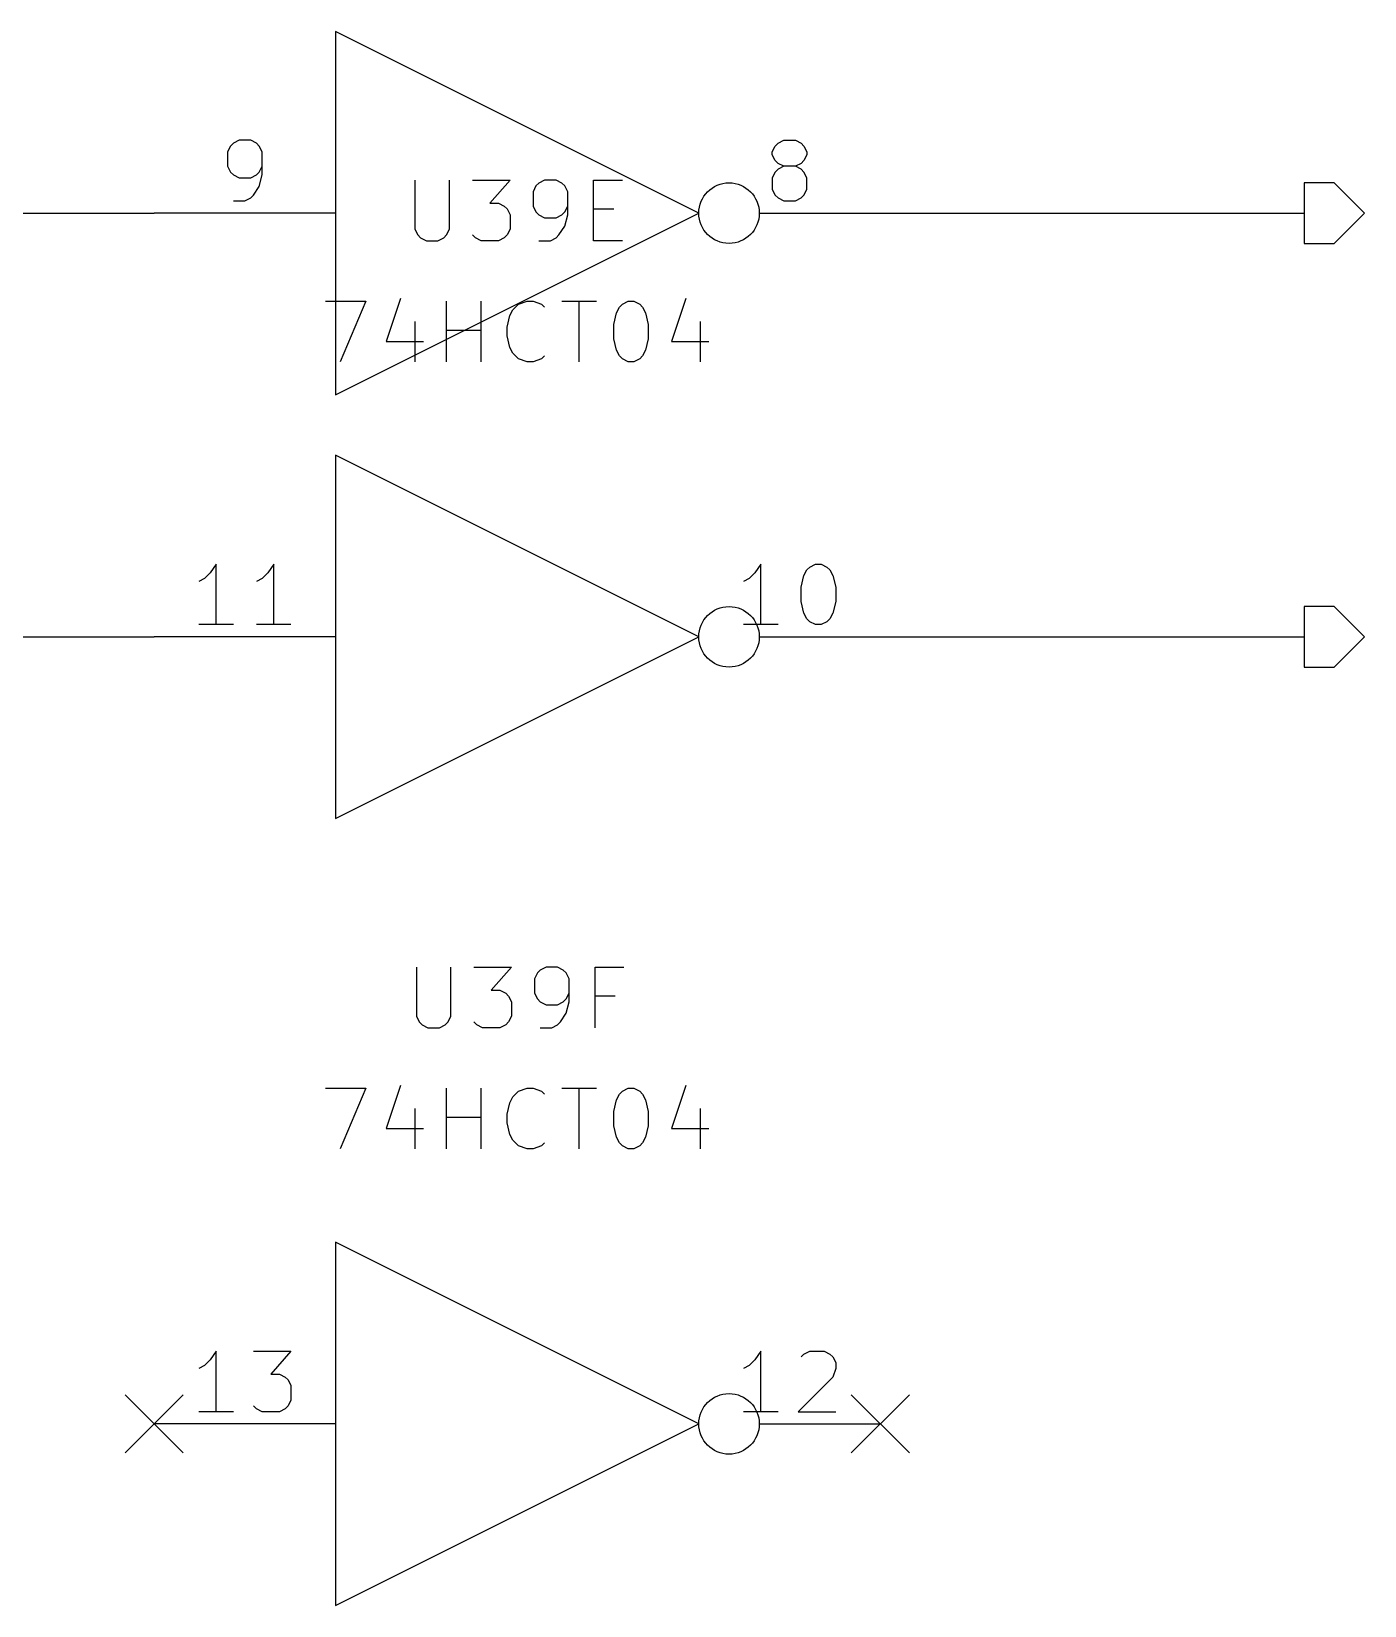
# Model space of a CAD drawing. Extents: x 0.4 to 16.1, y -11.3 to -0.4.
# Drawn here: x 12.849 to 13.95, y -7.5 to -6.2 of the extents above; entities that cross this region are included whole.
import ezdxf

# ---------------------------------------------------------------- set-up
doc = ezdxf.new("R2010")
doc.units = 0
doc.header["$MEASUREMENT"] = 0
for name, color, linetype in [('BLUE2', 5, 'CONTINUOUS'), ('BROWN2', 54, 'CONTINUOUS'), ('CYAN2', 4, 'CONTINUOUS'), ('GREEN3', 91, 'CONTINUOUS'), ('LYELLOW', 51, 'CONTINUOUS'), ('RED2', 1, 'CONTINUOUS'), ('RED3', 11, 'CONTINUOUS')]:
    doc.layers.add(name, color=color, linetype=linetype)

msp = doc.modelspace()

# ---------------------------------------------------------------- linework, layer by layer
at = {"layer": 'BLUE2', "linetype": 'CONTINUOUS'}
for p, q in [((12.926, -7.326), (12.974, -7.374)), ((12.974, -7.326), (12.926, -7.374)), ((13.526, -7.326), (13.574, -7.374)), ((13.574, -7.326), (13.526, -7.374))]:
    msp.add_line(p, q, dxfattribs=at)
at = {"layer": 'BROWN2', "linetype": 'CONTINUOUS'}
for p, q in [((13.925, -6.325), (13.9, -6.325)), ((13.9, -6.325), (13.9, -6.375)), ((13.95, -6.35), (13.925, -6.325)), ((13.925, -6.375), (13.95, -6.35)), ((13.9, -6.375), (13.925, -6.375)), ((13.925, -6.675), (13.9, -6.675)), ((13.9, -6.675), (13.9, -6.725)), ((13.95, -6.7), (13.925, -6.675)), ((13.925, -6.725), (13.95, -6.7)), ((13.9, -6.725), (13.925, -6.725))]:
    msp.add_line(p, q, dxfattribs=at)
at = {"layer": 'CYAN2', "linetype": 'CONTINUOUS'}
for p, q in [((13.1655, -6.3228), (13.1655, -6.3633)), ((13.1655, -6.3228), (13.1655, -6.3633)), ((13.194, -6.3633), (13.194, -6.3228)), ((13.194, -6.3633), (13.194, -6.3228)), ((13.2131, -6.3228), (13.2441, -6.3228)), ((13.2131, -6.3228), (13.2441, -6.3228)), ((13.2441, -6.3228), (13.2274, -6.3419)), ((13.2441, -6.3228), (13.2274, -6.3419)), ((13.2655, -6.3276), (13.2631, -6.3323)), ((13.2655, -6.3276), (13.2631, -6.3323)), ((13.2679, -6.3252), (13.2655, -6.3276)), ((13.2679, -6.3252), (13.2655, -6.3276)), ((13.2726, -6.3228), (13.2679, -6.3252)), ((13.2726, -6.3228), (13.2679, -6.3252)), ((13.2821, -6.3228), (13.2726, -6.3228)), ((13.2821, -6.3228), (13.2726, -6.3228)), ((13.2869, -6.3252), (13.2821, -6.3228)), ((13.2869, -6.3252), (13.2821, -6.3228)), ((13.2893, -6.3276), (13.2869, -6.3252)), ((13.2893, -6.3276), (13.2869, -6.3252)), ((13.2917, -6.3323), (13.2893, -6.3276)), ((13.2917, -6.3323), (13.2893, -6.3276)), ((13.3131, -6.3728), (13.3131, -6.3228)), ((13.3131, -6.3228), (13.3369, -6.3228)), ((13.3131, -6.3728), (13.3131, -6.3228)), ((13.3131, -6.3228), (13.3369, -6.3228)), ((13.2274, -6.3419), (13.2345, -6.3419)), ((13.2274, -6.3419), (13.2345, -6.3419)), ((13.2345, -6.3419), (13.2393, -6.3442)), ((13.2345, -6.3419), (13.2393, -6.3442)), ((13.2631, -6.3323), (13.2631, -6.3442)), ((13.2631, -6.3323), (13.2631, -6.3442)), ((13.2917, -6.3514), (13.2917, -6.3323)), ((13.2917, -6.3514), (13.2917, -6.3323)), ((13.2393, -6.3442), (13.2417, -6.3466)), ((13.2393, -6.3442), (13.2417, -6.3466)), ((13.2417, -6.3466), (13.2441, -6.3514)), ((13.2417, -6.3466), (13.2441, -6.3514)), ((13.2441, -6.3514), (13.2441, -6.3633)), ((13.2441, -6.3514), (13.2441, -6.3633)), ((13.2631, -6.3442), (13.2655, -6.349)), ((13.2631, -6.3442), (13.2655, -6.349)), ((13.2655, -6.349), (13.2679, -6.3514)), ((13.2655, -6.349), (13.2679, -6.3514)), ((13.2679, -6.3514), (13.2726, -6.3538)), ((13.2679, -6.3514), (13.2726, -6.3538)), ((13.2726, -6.3538), (13.2821, -6.3538)), ((13.2726, -6.3538), (13.2821, -6.3538)), ((13.2821, -6.3538), (13.2869, -6.3514)), ((13.2821, -6.3538), (13.2869, -6.3514)), ((13.2869, -6.3514), (13.2893, -6.349)), ((13.2869, -6.3514), (13.2893, -6.349)), ((13.2893, -6.349), (13.2917, -6.3442)), ((13.2893, -6.349), (13.2917, -6.3442)), ((13.2893, -6.3609), (13.2917, -6.3514)), ((13.2893, -6.3609), (13.2917, -6.3514)), ((13.3131, -6.3466), (13.3298, -6.3466)), ((13.3131, -6.3466), (13.3298, -6.3466)), ((13.1655, -6.3633), (13.1679, -6.368)), ((13.1655, -6.3633), (13.1679, -6.368)), ((13.1679, -6.368), (13.1702, -6.3704)), ((13.1679, -6.368), (13.1702, -6.3704)), ((13.1893, -6.3704), (13.1917, -6.368)), ((13.1893, -6.3704), (13.1917, -6.368)), ((13.1917, -6.368), (13.194, -6.3633)), ((13.1917, -6.368), (13.194, -6.3633)), ((13.2155, -6.3704), (13.2131, -6.368)), ((13.2155, -6.3704), (13.2131, -6.368)), ((13.2417, -6.368), (13.2393, -6.3704)), ((13.2417, -6.368), (13.2393, -6.3704)), ((13.2441, -6.3633), (13.2417, -6.368)), ((13.2441, -6.3633), (13.2417, -6.368)), ((13.2821, -6.3704), (13.2845, -6.368)), ((13.2821, -6.3704), (13.2845, -6.368)), ((13.2845, -6.368), (13.2893, -6.3609)), ((13.2845, -6.368), (13.2893, -6.3609)), ((13.1702, -6.3704), (13.175, -6.3728)), ((13.1702, -6.3704), (13.175, -6.3728)), ((13.175, -6.3728), (13.1845, -6.3728)), ((13.175, -6.3728), (13.1845, -6.3728)), ((13.1845, -6.3728), (13.1893, -6.3704)), ((13.1845, -6.3728), (13.1893, -6.3704)), ((13.2202, -6.3728), (13.2155, -6.3704)), ((13.2202, -6.3728), (13.2155, -6.3704)), ((13.2345, -6.3728), (13.2202, -6.3728)), ((13.2345, -6.3728), (13.2202, -6.3728)), ((13.2393, -6.3704), (13.2345, -6.3728)), ((13.2393, -6.3704), (13.2345, -6.3728)), ((13.2679, -6.3728), (13.2774, -6.3728)), ((13.2679, -6.3728), (13.2774, -6.3728)), ((13.2774, -6.3728), (13.2821, -6.3704)), ((13.2774, -6.3728), (13.2821, -6.3704)), ((13.3369, -6.3728), (13.3131, -6.3728)), ((13.3369, -6.3728), (13.3131, -6.3728)), ((13.1536, -6.4204), (13.1417, -6.4561)), ((13.1536, -6.4204), (13.1417, -6.4561)), ((13.3893, -6.4204), (13.3774, -6.4561)), ((13.3893, -6.4204), (13.3774, -6.4561)), ((13.0917, -6.4228), (13.125, -6.4228)), ((13.0917, -6.4228), (13.125, -6.4228)), ((13.125, -6.4228), (13.1036, -6.4728)), ((13.125, -6.4228), (13.1036, -6.4728)), ((13.1917, -6.4728), (13.1917, -6.4228)), ((13.1917, -6.4728), (13.1917, -6.4228)), ((13.2202, -6.4728), (13.2202, -6.4228)), ((13.2202, -6.4728), (13.2202, -6.4228)), ((13.2417, -6.4442), (13.244, -6.4347)), ((13.2417, -6.4442), (13.244, -6.4347)), ((13.244, -6.4347), (13.2464, -6.4299)), ((13.244, -6.4347), (13.2464, -6.4299)), ((13.2464, -6.4299), (13.2512, -6.4252)), ((13.2464, -6.4299), (13.2512, -6.4252)), ((13.2512, -6.4252), (13.2583, -6.4228)), ((13.2512, -6.4252), (13.2583, -6.4228)), ((13.2583, -6.4228), (13.2631, -6.4228)), ((13.2583, -6.4228), (13.2631, -6.4228)), ((13.2631, -6.4228), (13.2702, -6.4252)), ((13.2631, -6.4228), (13.2702, -6.4252)), ((13.2702, -6.4252), (13.2726, -6.4276)), ((13.2702, -6.4252), (13.2726, -6.4276)), ((13.2869, -6.4228), (13.3155, -6.4228)), ((13.2869, -6.4228), (13.3155, -6.4228)), ((13.3012, -6.4728), (13.3012, -6.4228)), ((13.3012, -6.4728), (13.3012, -6.4228)), ((13.3298, -6.4419), (13.3321, -6.4323)), ((13.3298, -6.4419), (13.3321, -6.4323)), ((13.3321, -6.4323), (13.3345, -6.4276)), ((13.3321, -6.4323), (13.3345, -6.4276)), ((13.3345, -6.4276), (13.3369, -6.4252)), ((13.3345, -6.4276), (13.3369, -6.4252)), ((13.3369, -6.4252), (13.3417, -6.4228)), ((13.3369, -6.4252), (13.3417, -6.4228)), ((13.3417, -6.4228), (13.3464, -6.4228)), ((13.3417, -6.4228), (13.3464, -6.4228)), ((13.3464, -6.4228), (13.3512, -6.4252)), ((13.3464, -6.4228), (13.3512, -6.4252)), ((13.3512, -6.4252), (13.3536, -6.4276)), ((13.3512, -6.4252), (13.3536, -6.4276)), ((13.3536, -6.4276), (13.356, -6.4323)), ((13.3536, -6.4276), (13.356, -6.4323)), ((13.356, -6.4323), (13.3583, -6.4419)), ((13.356, -6.4323), (13.3583, -6.4419)), ((13.1655, -6.4395), (13.1655, -6.4728)), ((13.1655, -6.4395), (13.1655, -6.4728)), ((13.1917, -6.4466), (13.2202, -6.4466)), ((13.1917, -6.4466), (13.2202, -6.4466)), ((13.2417, -6.4514), (13.2417, -6.4442)), ((13.2417, -6.4514), (13.2417, -6.4442)), ((13.3298, -6.4538), (13.3298, -6.4419)), ((13.3298, -6.4538), (13.3298, -6.4419)), ((13.3583, -6.4419), (13.3583, -6.4538)), ((13.3583, -6.4419), (13.3583, -6.4538)), ((13.4012, -6.4395), (13.4012, -6.4728)), ((13.4012, -6.4395), (13.4012, -6.4728)), ((13.1417, -6.4561), (13.1726, -6.4561)), ((13.1417, -6.4561), (13.1726, -6.4561)), ((13.244, -6.4609), (13.2417, -6.4514)), ((13.244, -6.4609), (13.2417, -6.4514)), ((13.2464, -6.4657), (13.244, -6.4609)), ((13.2464, -6.4657), (13.244, -6.4609)), ((13.3321, -6.4633), (13.3298, -6.4538)), ((13.3321, -6.4633), (13.3298, -6.4538)), ((13.3583, -6.4538), (13.356, -6.4633)), ((13.3583, -6.4538), (13.356, -6.4633)), ((13.3774, -6.4561), (13.4083, -6.4561)), ((13.3774, -6.4561), (13.4083, -6.4561)), ((13.2512, -6.4704), (13.2464, -6.4657)), ((13.2512, -6.4704), (13.2464, -6.4657)), ((13.2583, -6.4728), (13.2512, -6.4704)), ((13.2583, -6.4728), (13.2512, -6.4704)), ((13.2631, -6.4728), (13.2583, -6.4728)), ((13.2631, -6.4728), (13.2583, -6.4728)), ((13.2702, -6.4704), (13.2631, -6.4728)), ((13.2702, -6.4704), (13.2631, -6.4728)), ((13.2726, -6.468), (13.2702, -6.4704)), ((13.2726, -6.468), (13.2702, -6.4704)), ((13.3345, -6.468), (13.3321, -6.4633)), ((13.3345, -6.468), (13.3321, -6.4633)), ((13.3369, -6.4704), (13.3345, -6.468)), ((13.3369, -6.4704), (13.3345, -6.468)), ((13.3417, -6.4728), (13.3369, -6.4704)), ((13.3417, -6.4728), (13.3369, -6.4704)), ((13.3464, -6.4728), (13.3417, -6.4728)), ((13.3464, -6.4728), (13.3417, -6.4728)), ((13.3512, -6.4704), (13.3464, -6.4728)), ((13.3512, -6.4704), (13.3464, -6.4728)), ((13.3536, -6.468), (13.3512, -6.4704)), ((13.3536, -6.468), (13.3512, -6.4704)), ((13.356, -6.4633), (13.3536, -6.468)), ((13.356, -6.4633), (13.3536, -6.468)), ((13.1667, -6.9728), (13.1667, -7.0133)), ((13.1952, -7.0133), (13.1952, -6.9728)), ((13.2143, -6.9728), (13.2452, -6.9728)), ((13.2452, -6.9728), (13.2286, -6.9919)), ((13.2667, -6.9776), (13.2643, -6.9823)), ((13.269, -6.9752), (13.2667, -6.9776)), ((13.2738, -6.9728), (13.269, -6.9752)), ((13.2833, -6.9728), (13.2738, -6.9728)), ((13.2881, -6.9752), (13.2833, -6.9728)), ((13.2905, -6.9776), (13.2881, -6.9752)), ((13.2929, -6.9823), (13.2905, -6.9776)), ((13.3143, -7.0228), (13.3143, -6.9728)), ((13.3143, -6.9728), (13.3381, -6.9728)), ((13.2286, -6.9919), (13.2357, -6.9919)), ((13.2357, -6.9919), (13.2405, -6.9942)), ((13.2643, -6.9823), (13.2643, -6.9942)), ((13.2929, -7.0014), (13.2929, -6.9823)), ((13.2405, -6.9942), (13.2429, -6.9966)), ((13.2429, -6.9966), (13.2452, -7.0014)), ((13.2452, -7.0014), (13.2452, -7.0133)), ((13.2643, -6.9942), (13.2667, -6.999)), ((13.2667, -6.999), (13.269, -7.0014)), ((13.269, -7.0014), (13.2738, -7.0038)), ((13.2738, -7.0038), (13.2833, -7.0038)), ((13.2833, -7.0038), (13.2881, -7.0014)), ((13.2881, -7.0014), (13.2905, -6.999)), ((13.2905, -6.999), (13.2929, -6.9942)), ((13.2905, -7.0109), (13.2929, -7.0014)), ((13.331, -6.9966), (13.3143, -6.9966)), ((13.1667, -7.0133), (13.169, -7.018)), ((13.169, -7.018), (13.1714, -7.0204)), ((13.1905, -7.0204), (13.1929, -7.018)), ((13.1929, -7.018), (13.1952, -7.0133)), ((13.2167, -7.0204), (13.2143, -7.018)), ((13.2429, -7.018), (13.2405, -7.0204)), ((13.2452, -7.0133), (13.2429, -7.018)), ((13.2833, -7.0204), (13.2857, -7.018)), ((13.2857, -7.018), (13.2905, -7.0109)), ((13.1714, -7.0204), (13.1762, -7.0228)), ((13.1762, -7.0228), (13.1857, -7.0228)), ((13.1857, -7.0228), (13.1905, -7.0204)), ((13.2214, -7.0228), (13.2167, -7.0204)), ((13.2357, -7.0228), (13.2214, -7.0228)), ((13.2405, -7.0204), (13.2357, -7.0228)), ((13.269, -7.0228), (13.2786, -7.0228)), ((13.2786, -7.0228), (13.2833, -7.0204)), ((13.1536, -7.0704), (13.1417, -7.1061)), ((13.3893, -7.0704), (13.3774, -7.1061)), ((13.0917, -7.0728), (13.125, -7.0728)), ((13.125, -7.0728), (13.1036, -7.1228)), ((13.1917, -7.1228), (13.1917, -7.0728)), ((13.2202, -7.1228), (13.2202, -7.0728)), ((13.2417, -7.0942), (13.244, -7.0847)), ((13.244, -7.0847), (13.2464, -7.0799)), ((13.2464, -7.0799), (13.2512, -7.0752)), ((13.2512, -7.0752), (13.2583, -7.0728)), ((13.2583, -7.0728), (13.2631, -7.0728)), ((13.2631, -7.0728), (13.2702, -7.0752)), ((13.2702, -7.0752), (13.2726, -7.0776)), ((13.2869, -7.0728), (13.3155, -7.0728)), ((13.3012, -7.1228), (13.3012, -7.0728)), ((13.3298, -7.0919), (13.3321, -7.0823)), ((13.3321, -7.0823), (13.3345, -7.0776)), ((13.3345, -7.0776), (13.3369, -7.0752)), ((13.3369, -7.0752), (13.3417, -7.0728)), ((13.3417, -7.0728), (13.3464, -7.0728)), ((13.3464, -7.0728), (13.3512, -7.0752)), ((13.3512, -7.0752), (13.3536, -7.0776)), ((13.3536, -7.0776), (13.356, -7.0823)), ((13.356, -7.0823), (13.3583, -7.0919)), ((13.1655, -7.0895), (13.1655, -7.1228)), ((13.1917, -7.0966), (13.2202, -7.0966)), ((13.2417, -7.1014), (13.2417, -7.0942)), ((13.3298, -7.1038), (13.3298, -7.0919)), ((13.3583, -7.0919), (13.3583, -7.1038)), ((13.4012, -7.0895), (13.4012, -7.1228)), ((13.1417, -7.1061), (13.1726, -7.1061)), ((13.244, -7.1109), (13.2417, -7.1014)), ((13.2464, -7.1157), (13.244, -7.1109)), ((13.3321, -7.1133), (13.3298, -7.1038)), ((13.3583, -7.1038), (13.356, -7.1133)), ((13.3774, -7.1061), (13.4083, -7.1061)), ((13.2512, -7.1204), (13.2464, -7.1157)), ((13.2583, -7.1228), (13.2512, -7.1204)), ((13.2631, -7.1228), (13.2583, -7.1228)), ((13.2702, -7.1204), (13.2631, -7.1228)), ((13.2726, -7.118), (13.2702, -7.1204)), ((13.3345, -7.118), (13.3321, -7.1133)), ((13.3369, -7.1204), (13.3345, -7.118)), ((13.3417, -7.1228), (13.3369, -7.1204)), ((13.3464, -7.1228), (13.3417, -7.1228)), ((13.3512, -7.1204), (13.3464, -7.1228)), ((13.3536, -7.118), (13.3512, -7.1204)), ((13.356, -7.1133), (13.3536, -7.118))]:
    msp.add_line(p, q, dxfattribs=at)
at = {"layer": 'GREEN3', "linetype": 'CONTINUOUS'}
for p, q in [((11.8, -6.35), (12.95, -6.35)), ((13.55, -6.35), (13.9, -6.35)), ((12.05, -6.7), (12.95, -6.7)), ((13.55, -6.7), (13.9, -6.7))]:
    msp.add_line(p, q, dxfattribs=at)
at = {"layer": 'LYELLOW', "linetype": 'CONTINUOUS'}
for p, q in [((13.1, -6.2), (13.1, -6.5)), ((13.4, -6.35), (13.1, -6.2)), ((13.1, -6.5), (13.4, -6.35)), ((13.1, -6.55), (13.1, -6.85)), ((13.4, -6.7), (13.1, -6.55)), ((13.1, -6.85), (13.4, -6.7)), ((13.1, -7.2), (13.1, -7.5)), ((13.4, -7.35), (13.1, -7.2)), ((13.1, -7.5), (13.4, -7.35))]:
    msp.add_line(p, q, dxfattribs=at)
at = {"layer": 'RED2', "linetype": 'CONTINUOUS'}
for p, q in [((13.1, -6.2), (13.1, -6.5)), ((13.4, -6.35), (13.1, -6.2)), ((13.1, -6.35), (12.95, -6.35)), ((13.1, -6.35), (12.95, -6.35)), ((13.1, -6.5), (13.4, -6.35)), ((13.45, -6.35), (13.55, -6.35)), ((13.45, -6.35), (13.55, -6.35)), ((13.1, -6.55), (13.1, -6.85)), ((13.4, -6.7), (13.1, -6.55)), ((13.1, -6.7), (12.95, -6.7)), ((13.1, -6.7), (12.95, -6.7)), ((13.1, -6.85), (13.4, -6.7)), ((13.45, -6.7), (13.55, -6.7)), ((13.45, -6.7), (13.55, -6.7)), ((13.1, -7.2), (13.1, -7.5)), ((13.4, -7.35), (13.1, -7.2)), ((13.1, -7.35), (12.95, -7.35)), ((13.1, -7.5), (13.4, -7.35)), ((13.45, -7.35), (13.55, -7.35))]:
    msp.add_line(p, q, dxfattribs=at)
at = {"layer": 'RED2'}
for centre in [(13.425, -6.35), (13.425, -6.35), (13.425, -6.7), (13.425, -6.7), (13.425, -7.35)]:
    msp.add_circle(centre, 0.025, dxfattribs=at)
at = {"layer": 'RED3', "linetype": 'CONTINUOUS'}
for p, q in [((13.0202, -6.2899), (13.0155, -6.2923)), ((13.0202, -6.2899), (13.0155, -6.2923)), ((13.0298, -6.2899), (13.0202, -6.2899)), ((13.0298, -6.2899), (13.0202, -6.2899)), ((13.0345, -6.2923), (13.0298, -6.2899)), ((13.0345, -6.2923), (13.0298, -6.2899)), ((13.4655, -6.2923), (13.4702, -6.2899)), ((13.4655, -6.2923), (13.4702, -6.2899)), ((13.4702, -6.2899), (13.4798, -6.2899)), ((13.4702, -6.2899), (13.4798, -6.2899)), ((13.4798, -6.2899), (13.4845, -6.2923)), ((13.4798, -6.2899), (13.4845, -6.2923)), ((13.0131, -6.2946), (13.0107, -6.2994)), ((13.0131, -6.2946), (13.0107, -6.2994)), ((13.0107, -6.2994), (13.0107, -6.3113)), ((13.0107, -6.2994), (13.0107, -6.3113)), ((13.0155, -6.2923), (13.0131, -6.2946)), ((13.0155, -6.2923), (13.0131, -6.2946)), ((13.0369, -6.2946), (13.0345, -6.2923)), ((13.0369, -6.2946), (13.0345, -6.2923)), ((13.0393, -6.2994), (13.0369, -6.2946)), ((13.0393, -6.2994), (13.0369, -6.2946)), ((13.0393, -6.3184), (13.0393, -6.2994)), ((13.0393, -6.3184), (13.0393, -6.2994)), ((13.4607, -6.2994), (13.4631, -6.2946)), ((13.4607, -6.2994), (13.4631, -6.2946)), ((13.4607, -6.3018), (13.4607, -6.2994)), ((13.4607, -6.3018), (13.4607, -6.2994)), ((13.4631, -6.3065), (13.4607, -6.3018)), ((13.4631, -6.3065), (13.4607, -6.3018)), ((13.4631, -6.2946), (13.4655, -6.2923)), ((13.4631, -6.2946), (13.4655, -6.2923)), ((13.4845, -6.2923), (13.4869, -6.2946)), ((13.4845, -6.2923), (13.4869, -6.2946)), ((13.4869, -6.2946), (13.4893, -6.2994)), ((13.4869, -6.2946), (13.4893, -6.2994)), ((13.4893, -6.3018), (13.4869, -6.3065)), ((13.4893, -6.3018), (13.4869, -6.3065)), ((13.4893, -6.2994), (13.4893, -6.3018)), ((13.4893, -6.2994), (13.4893, -6.3018)), ((13.0107, -6.3113), (13.0131, -6.3161)), ((13.0107, -6.3113), (13.0131, -6.3161)), ((13.0131, -6.3161), (13.0155, -6.3184)), ((13.0131, -6.3161), (13.0155, -6.3184)), ((13.0345, -6.3184), (13.0369, -6.3161)), ((13.0345, -6.3184), (13.0369, -6.3161)), ((13.0369, -6.3161), (13.0393, -6.3113)), ((13.0369, -6.3161), (13.0393, -6.3113)), ((13.4631, -6.3161), (13.4607, -6.3208)), ((13.4631, -6.3161), (13.4607, -6.3208)), ((13.4655, -6.3089), (13.4631, -6.3065)), ((13.4655, -6.3089), (13.4631, -6.3065)), ((13.4655, -6.3137), (13.4631, -6.3161)), ((13.4655, -6.3137), (13.4631, -6.3161)), ((13.4702, -6.3113), (13.4655, -6.3089)), ((13.4702, -6.3113), (13.4655, -6.3089)), ((13.4702, -6.3113), (13.4655, -6.3137)), ((13.4702, -6.3113), (13.4655, -6.3137)), ((13.4798, -6.3113), (13.4702, -6.3113)), ((13.4798, -6.3113), (13.4702, -6.3113)), ((13.4845, -6.3089), (13.4798, -6.3113)), ((13.4845, -6.3089), (13.4798, -6.3113)), ((13.4845, -6.3137), (13.4798, -6.3113)), ((13.4845, -6.3137), (13.4798, -6.3113)), ((13.4869, -6.3065), (13.4845, -6.3089)), ((13.4869, -6.3065), (13.4845, -6.3089)), ((13.4869, -6.3161), (13.4845, -6.3137)), ((13.4869, -6.3161), (13.4845, -6.3137)), ((13.4893, -6.3208), (13.4869, -6.3161)), ((13.4893, -6.3208), (13.4869, -6.3161)), ((13.0155, -6.3184), (13.0202, -6.3208)), ((13.0155, -6.3184), (13.0202, -6.3208)), ((13.0202, -6.3208), (13.0298, -6.3208)), ((13.0202, -6.3208), (13.0298, -6.3208)), ((13.0298, -6.3208), (13.0345, -6.3184)), ((13.0298, -6.3208), (13.0345, -6.3184)), ((13.0321, -6.3351), (13.0369, -6.328)), ((13.0321, -6.3351), (13.0369, -6.328)), ((13.0369, -6.328), (13.0393, -6.3184)), ((13.0369, -6.328), (13.0393, -6.3184)), ((13.4607, -6.3208), (13.4607, -6.3304)), ((13.4607, -6.3208), (13.4607, -6.3304)), ((13.4607, -6.3304), (13.4631, -6.3351)), ((13.4607, -6.3304), (13.4631, -6.3351)), ((13.4869, -6.3351), (13.4893, -6.3304)), ((13.4869, -6.3351), (13.4893, -6.3304)), ((13.4893, -6.3304), (13.4893, -6.3208)), ((13.4893, -6.3304), (13.4893, -6.3208)), ((13.0155, -6.3399), (13.025, -6.3399)), ((13.0155, -6.3399), (13.025, -6.3399)), ((13.025, -6.3399), (13.0298, -6.3375)), ((13.025, -6.3399), (13.0298, -6.3375)), ((13.0298, -6.3375), (13.0321, -6.3351)), ((13.0298, -6.3375), (13.0321, -6.3351)), ((13.4631, -6.3351), (13.4655, -6.3375)), ((13.4631, -6.3351), (13.4655, -6.3375)), ((13.4655, -6.3375), (13.4702, -6.3399)), ((13.4655, -6.3375), (13.4702, -6.3399)), ((13.4702, -6.3399), (13.4798, -6.3399)), ((13.4702, -6.3399), (13.4798, -6.3399)), ((13.4798, -6.3399), (13.4845, -6.3375)), ((13.4798, -6.3399), (13.4845, -6.3375)), ((13.4845, -6.3375), (13.4869, -6.3351)), ((13.4845, -6.3375), (13.4869, -6.3351)), ((13.0012, -6.6399), (12.9964, -6.647)), ((13.0012, -6.6399), (12.9964, -6.647)), ((13.0012, -6.6899), (13.0012, -6.6399)), ((13.0012, -6.6899), (13.0012, -6.6399)), ((13.0488, -6.6399), (13.044, -6.647)), ((13.0488, -6.6399), (13.044, -6.647)), ((13.0488, -6.6899), (13.0488, -6.6399)), ((13.0488, -6.6899), (13.0488, -6.6399)), ((13.4512, -6.6399), (13.4464, -6.647)), ((13.4512, -6.6399), (13.4464, -6.647)), ((13.4512, -6.6899), (13.4512, -6.6399)), ((13.4512, -6.6899), (13.4512, -6.6399)), ((13.4893, -6.6446), (13.4917, -6.6423)), ((13.4893, -6.6446), (13.4917, -6.6423)), ((13.4917, -6.6423), (13.4964, -6.6399)), ((13.4917, -6.6423), (13.4964, -6.6399)), ((13.4964, -6.6399), (13.5012, -6.6399)), ((13.4964, -6.6399), (13.5012, -6.6399)), ((13.5012, -6.6399), (13.5059, -6.6423)), ((13.5012, -6.6399), (13.5059, -6.6423)), ((13.5059, -6.6423), (13.5083, -6.6446)), ((13.5059, -6.6423), (13.5083, -6.6446)), ((12.9917, -6.6518), (12.9869, -6.6542)), ((12.9917, -6.6518), (12.9869, -6.6542)), ((12.9964, -6.647), (12.9917, -6.6518)), ((12.9964, -6.647), (12.9917, -6.6518)), ((13.0393, -6.6518), (13.0345, -6.6542)), ((13.0393, -6.6518), (13.0345, -6.6542)), ((13.044, -6.647), (13.0393, -6.6518)), ((13.044, -6.647), (13.0393, -6.6518)), ((13.4417, -6.6518), (13.4369, -6.6542)), ((13.4417, -6.6518), (13.4369, -6.6542)), ((13.4464, -6.647), (13.4417, -6.6518)), ((13.4464, -6.647), (13.4417, -6.6518)), ((13.4845, -6.6589), (13.4869, -6.6494)), ((13.4845, -6.6589), (13.4869, -6.6494)), ((13.4869, -6.6494), (13.4893, -6.6446)), ((13.4869, -6.6494), (13.4893, -6.6446)), ((13.5083, -6.6446), (13.5107, -6.6494)), ((13.5083, -6.6446), (13.5107, -6.6494)), ((13.5107, -6.6494), (13.5131, -6.6589)), ((13.5107, -6.6494), (13.5131, -6.6589)), ((13.4845, -6.6708), (13.4845, -6.6589)), ((13.4845, -6.6708), (13.4845, -6.6589)), ((13.5131, -6.6589), (13.5131, -6.6708)), ((13.5131, -6.6589), (13.5131, -6.6708)), ((13.4869, -6.6804), (13.4845, -6.6708)), ((13.4869, -6.6804), (13.4845, -6.6708)), ((13.4893, -6.6851), (13.4869, -6.6804)), ((13.4893, -6.6851), (13.4869, -6.6804)), ((13.5107, -6.6804), (13.5083, -6.6851)), ((13.5107, -6.6804), (13.5083, -6.6851)), ((13.5131, -6.6708), (13.5107, -6.6804)), ((13.5131, -6.6708), (13.5107, -6.6804)), ((13.0155, -6.6899), (12.9869, -6.6899)), ((13.0155, -6.6899), (12.9869, -6.6899)), ((13.0631, -6.6899), (13.0345, -6.6899)), ((13.0631, -6.6899), (13.0345, -6.6899)), ((13.4655, -6.6899), (13.4369, -6.6899)), ((13.4655, -6.6899), (13.4369, -6.6899)), ((13.4917, -6.6875), (13.4893, -6.6851)), ((13.4917, -6.6875), (13.4893, -6.6851)), ((13.4964, -6.6899), (13.4917, -6.6875)), ((13.4964, -6.6899), (13.4917, -6.6875)), ((13.5012, -6.6899), (13.4964, -6.6899)), ((13.5012, -6.6899), (13.4964, -6.6899)), ((13.5059, -6.6875), (13.5012, -6.6899)), ((13.5059, -6.6875), (13.5012, -6.6899)), ((13.5083, -6.6851), (13.5059, -6.6875)), ((13.5083, -6.6851), (13.5059, -6.6875)), ((13.0012, -7.2899), (12.9964, -7.297)), ((13.0012, -7.3399), (13.0012, -7.2899)), ((13.0321, -7.2899), (13.0631, -7.2899)), ((13.0631, -7.2899), (13.0464, -7.3089)), ((13.4512, -7.2899), (13.4464, -7.297)), ((13.4512, -7.3399), (13.4512, -7.2899)), ((13.4845, -7.2946), (13.4869, -7.2923)), ((13.4869, -7.2923), (13.4917, -7.2899)), ((13.4917, -7.2899), (13.5036, -7.2899)), ((13.5036, -7.2899), (13.5083, -7.2923)), ((13.5083, -7.2923), (13.5107, -7.2946)), ((12.9917, -7.3018), (12.9869, -7.3042)), ((12.9964, -7.297), (12.9917, -7.3018)), ((13.4417, -7.3018), (13.4369, -7.3042)), ((13.4464, -7.297), (13.4417, -7.3018)), ((13.5107, -7.2946), (13.5131, -7.2994)), ((13.5131, -7.3042), (13.5107, -7.3113)), ((13.5131, -7.2994), (13.5131, -7.3042)), ((13.0464, -7.3089), (13.0536, -7.3089)), ((13.0536, -7.3089), (13.0583, -7.3113)), ((13.0583, -7.3113), (13.0607, -7.3137)), ((13.0607, -7.3137), (13.0631, -7.3184)), ((13.0631, -7.3184), (13.0631, -7.3304)), ((13.5107, -7.3113), (13.4821, -7.3399)), ((13.0631, -7.3304), (13.0607, -7.3351)), ((13.0155, -7.3399), (12.9869, -7.3399)), ((13.0345, -7.3375), (13.0321, -7.3351)), ((13.0393, -7.3399), (13.0345, -7.3375)), ((13.0536, -7.3399), (13.0393, -7.3399)), ((13.0583, -7.3375), (13.0536, -7.3399)), ((13.0607, -7.3351), (13.0583, -7.3375)), ((13.4655, -7.3399), (13.4369, -7.3399)), ((13.4821, -7.3399), (13.5131, -7.3399))]:
    msp.add_line(p, q, dxfattribs=at)

doc.saveas('drawing.dxf')
